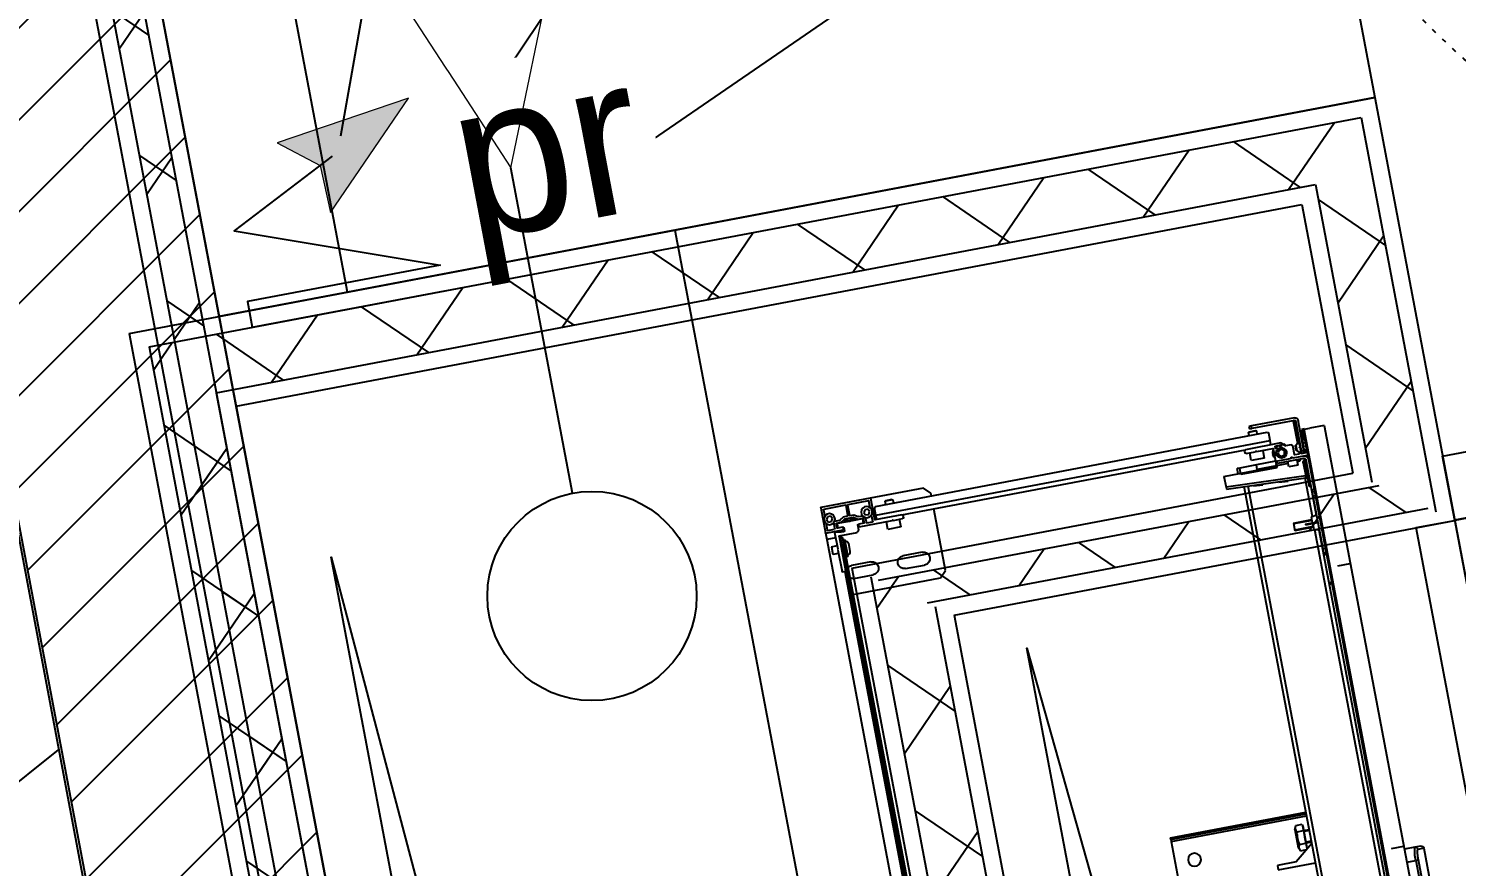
# Model space of a CAD drawing. Header units: centimetres. Extents: x 197412 to 267601, y -375791 to -305433.
# Drawn here: x 219327 to 220419, y -343861 to -343220 of the extents above; entities that cross this region are included whole.
import ezdxf

# ---------------------------------------------------------------- set-up
doc = ezdxf.new("R2010")
doc.units = ezdxf.units.CM
doc.linetypes.add('Style de ligne -5', pattern=[0.20828, 0.069425, -0.138855])
for name, color, linetype in [('3-BAT C-Niveau 0', 250, 'Continuous'), ('prlm-GT', 242, 'Continuous'), ('prlm-MOD', 64, 'Continuous'), ('prlm-VMC', 62, 'Continuous')]:
    doc.layers.add(name, color=color, linetype=linetype)
doc.layers.add('FAUX PLAFOND', color=9, linetype='Continuous', lineweight=25)
doc.layers.add('prlm-ELEC-CFO', color=1, linetype='Continuous', lineweight=25)
doc.styles.add('prlm-elec-cfo', font='comic.ttf', dxfattribs={"height": 12})
pattern_1 = [(218.65981, (82441.66, 127994.64), (-199.24783, 287.75041), [])]

# ---------------------------------------------------------------- blocks, each defined once
blk = doc.blocks.new('xi.PR')
at = {"layer": 'prlm-ELEC-CFO', "lineweight": 5}
blk.add_hatch(color=0, dxfattribs=at).paths.add_polyline_path([(-3, 6), (-0.1, 3.7), (0, 0), (7.5, 7.5)])
at = {"layer": 'prlm-ELEC-CFO', "color": 0, "lineweight": 5, "flags": 128}
blk.add_lwpolyline([(-3, 6), (-0.1, 3.7), (0, 0), (7.5, 7.5)], close=True, dxfattribs=at)
at = {"layer": 'prlm-ELEC-CFO', "color": 0}
blk.add_lwpolyline([(0.95, 4.23), (-7.5, 0), (7.5, -5.5), (-7.5, -5.5), (-7.5, -7.5), (7.5, -7.5)], dxfattribs=at)
blk = doc.blocks.new('MTI900_Alu_390')
at = {"layer": 'prlm-MOD', "color": 1, "linetype": 'Continuous'}
for p, q in [((-4.475, 0), (-4.472, 0)), ((-4.475, -0.003), (-4.475, 0)), ((-4.472, 0), (-4.278, 0)), ((-4.278, 0), (-4.225, 0)), ((-4.225, 0), (4.225, 0)), ((-4.225, -0.07), (-4.225, 0)), ((-4.475, -0.387), (-4.475, -0.003)), ((-4.457, -0.191), (-4.457, -0.021)), ((-4.454, -0.018), (-4.403, -0.018)), ((-4.395, -0.038), (-4.375, -0.027)), ((-4.395, -0.062), (-4.395, -0.038)), ((-4.375, -0.073), (-4.395, -0.062)), ((-4.375, -0.027), (-4.355, -0.038)), ((-4.355, -0.062), (-4.375, -0.073)), ((-4.355, -0.038), (-4.355, -0.062)), ((-4.353, -0.086), (-4.353, -0.129)), ((-4.347, -0.018), (-4.296, -0.018)), ((-4.335, -0.098), (-4.335, -0.134)), ((-4.298, -0.095), (-4.332, -0.095)), ((-4.296, -0.077), (-4.331, -0.077)), ((-4.33, -0.195), (-4.33, -0.103)), ((-4.327, -0.1), (-4.298, -0.1)), ((-4.295, -0.137), (-4.295, -0.098)), ((-4.293, -0.021), (-4.293, -0.074)), ((-4.275, -0.003), (-4.275, -0.137)), ((-4.27, -0.073), (-4.27, -0.09)), ((-4.27, -0.09), (-4.26, -0.12)), ((-4.267, -0.07), (-4.14, -0.07)), ((-4.235, -0.1), (-4.235, -0.24)), ((-3.963, -0.1), (-4.229, -0.1)), ((-4.225, -0.105), (-4.225, -0.1)), ((-4.225, -0.105), (-4.165, -0.105)), ((-4.225, -0.105), (-4.225, -0.12)), ((-4.165, -0.025), (-4.105, -0.025)), ((-4.165, -0.025), (-4.165, -0.07)), ((-4.165, -0.1), (-4.165, -0.115)), ((-4.135, -0.075), (-4.14, -0.07)), ((-4.13, -0.07), (-4.135, -0.075)), ((-4.13, -0.07), (-3.963, -0.07)), ((-4.105, -0.07), (-4.105, -0.025)), ((-4.105, -0.115), (-4.105, -0.1)), ((-4.105, -0.105), (4.105, -0.105)), ((-3.96, -0.073), (-3.96, -0.097)), ((-3.96, -0.09), (3.96, -0.09)), ((-4.457, -0.369), (-4.457, -0.209)), ((-4.376, -0.194), (-4.454, -0.194)), ((-4.454, -0.206), (-4.376, -0.206)), ((-4.373, -0.16), (-4.373, -0.191)), ((-4.373, -0.209), (-4.373, -0.24)), ((-4.354, -0.13), (-4.372, -0.159)), ((-4.338, -0.16), (-4.355, -0.19)), ((-4.355, -0.166), (-4.355, -0.234)), ((-4.355, -0.21), (-4.338, -0.24)), ((-4.336, -0.136), (-4.354, -0.164)), ((-4.33, -0.168), (-4.342, -0.168)), ((-4.338, -0.24), (-4.338, -0.16)), ((-4.33, -0.16), (-4.338, -0.16)), ((-4.325, -0.2), (-4.33, -0.195)), ((-4.33, -0.205), (-4.325, -0.2)), ((-4.33, -0.297), (-4.33, -0.205)), ((-4.295, -0.137), (-4.295, -0.142)), ((-4.278, -0.14), (-4.292, -0.14)), ((-4.292, -0.145), (-4.263, -0.145)), ((-4.26, -0.142), (-4.26, -0.12)), ((-4.225, -0.12), (-4.17, -0.12)), ((-4.203, -0.12), (-4.203, -0.125)), ((-4.203, -0.125), (-4.067, -0.125)), ((-4.203, -0.125), (-4.203, -0.135)), ((-4.203, -0.135), (-4.067, -0.135)), ((-4.165, -0.115), (-4.175, -0.125)), ((-4.167, -0.158), (-4.102, -0.158)), ((-4.105, -0.115), (-4.165, -0.115)), ((-4.095, -0.125), (-4.105, -0.115)), ((-4.1, -0.12), (4.1, -0.12)), ((-4.067, -0.125), (-4.067, -0.12)), ((-4.067, -0.135), (-4.067, -0.125)), ((-3.995, -0.3), (-3.995, -0.15)), ((-3.895, -0.15), (-3.895, -0.3)), ((-3.775, -0.12), (-3.775, -0.8)), ((-4.395, -0.328), (-4.375, -0.317)), ((-4.375, -0.317), (-4.355, -0.328)), ((-4.373, -0.24), (-4.354, -0.27)), ((-4.354, -0.236), (-4.335, -0.265)), ((-4.353, -0.271), (-4.353, -0.304)), ((-4.33, -0.232), (-4.342, -0.232)), ((-4.338, -0.24), (-4.33, -0.24)), ((-4.335, -0.265), (-4.335, -0.302)), ((-4.332, -0.305), (-4.298, -0.305)), ((-4.328, -0.323), (-4.296, -0.323)), ((-4.298, -0.3), (-4.327, -0.3)), ((-4.295, -0.258), (-4.295, -0.263)), ((-4.295, -0.302), (-4.295, -0.263)), ((-4.293, -0.326), (-4.293, -0.369)), ((-4.25, -0.255), (-4.292, -0.255)), ((-4.292, -0.26), (-4.278, -0.26)), ((-4.275, -0.263), (-4.275, -0.52)), ((-4.25, -0.255), (-4.235, -0.24)), ((-4.475, -0.8), (-4.475, -0.387)), ((-4.308, -0.39), (-4.472, -0.39)), ((-4.403, -0.372), (-4.454, -0.372)), ((-4.395, -0.405), (-4.405, -0.415)), ((-4.405, -0.415), (-4.405, -3.465)), ((-4.395, -0.352), (-4.395, -0.328)), ((-4.375, -0.363), (-4.395, -0.352)), ((-4.34, -0.405), (-4.395, -0.405)), ((-4.355, -0.352), (-4.375, -0.363)), ((-4.355, -0.328), (-4.355, -0.352)), ((-4.296, -0.372), (-4.347, -0.372)), ((-4.305, -0.405), (-4.34, -0.405)), ((-4.34, -0.405), (-4.34, -3.475)), ((-4.305, -0.6), (-4.305, -0.393)), ((-4.43, -0.495), (-4.435, -0.5)), ((-4.435, -0.5), (-4.435, -0.55)), ((-4.43, -0.555), (-4.43, -0.495)), ((-4.405, -0.495), (-4.43, -0.495)), ((-4.275, -0.52), (-4.278, -0.523)), ((-4.278, -0.527), (-4.275, -0.53)), ((-4.215, -0.475), (-4.275, -0.475)), ((-4.275, -0.53), (-4.275, -0.52)), ((-4.275, -0.53), (-4.275, -0.6)), ((-4.215, -0.575), (-4.215, -0.475)), ((-4.435, -0.55), (-4.43, -0.555)), ((-4.43, -0.555), (-4.405, -0.555)), ((-4.305, -0.6), (-4.305, -3.277)), ((-4.285, -0.61), (-4.295, -0.61)), ((-4.275, -0.575), (-4.215, -0.575)), ((-3.995, -0.7), (-3.995, -0.55)), ((-3.895, -0.55), (-3.895, -0.7)), ((-4.425, -0.85), (-4.475, -0.8)), ((-4.405, -0.85), (-4.425, -0.85)), ((-3.825, -0.85), (-4.305, -0.85)), ((-3.775, -0.8), (-3.825, -0.85)), ((-1.495, -2.16), (-1.495, -3.215)), ((-1.48, -2.16), (-1.495, -2.16)), ((-1.48, -2.16), (-1.48, -3.215)), ((-1.48, -2.16), (-1.465, -2.16)), ((-1.465, -2.16), (-1.05, -2.16)), ((-1.465, -2.16), (-1.465, -3.215)), ((-1.134, -2.925), (-1.1, -2.925)), ((-1.134, -3.071), (-1.134, -2.925)), ((-1.1, -2.925), (-1.1, -3.215)), ((-4.135, -3.077), (-4.136, -3.497)), ((-4.135, -3.077), (-4.05, -3.077)), ((-4.022, -3.692), (-4.05, -3.077)), ((-4.05, -3.077), (-4.035, -3.077)), ((-4.035, -3.077), (-4.007, -3.691)), ((-1.38, -3.106), (-1.408, -3.12)), ((-1.408, -3.12), (-1.408, -3.17)), ((-1.38, -3.106), (-1.24, -3.106)), ((-1.359, -3.12), (-1.359, -3.17)), ((-1.261, -3.12), (-1.261, -3.17)), ((-1.25, -3.215), (-1.134, -3.071)), ((-1.212, -3.12), (-1.24, -3.106)), ((-1.212, -3.12), (-1.212, -3.167)), ((-4.305, -3.553), (-4.305, -3.277)), ((-4.295, -3.267), (-4.285, -3.267)), ((-4.275, -3.277), (-4.275, -3.346)), ((-4.175, -3.207), (-4.175, -3.187)), ((-4.135, -3.187), (-4.175, -3.187)), ((-4.175, -3.337), (-4.175, -3.207)), ((-4.125, -3.207), (-4.175, -3.207)), ((-4.125, -3.487), (-4.125, -3.207)), ((-0.277, -3.215), (-4.029, -3.215)), ((-0.277, -3.245), (-4.027, -3.245)), ((-1.408, -3.17), (-1.384, -3.17)), ((-1.395, -3.17), (-1.395, -3.172)), ((-1.395, -3.172), (-1.225, -3.172)), ((-1.384, -3.17), (-1.359, -3.17)), ((-1.36, -3.172), (-1.36, -3.215)), ((-1.359, -3.17), (-1.31, -3.17)), ((-1.351, -3.215), (-1.351, -3.172)), ((-1.31, -3.17), (-1.261, -3.17)), ((-1.269, -3.215), (-1.269, -3.172)), ((-1.261, -3.17), (-1.236, -3.17)), ((-1.26, -3.215), (-1.26, -3.172)), ((-1.236, -3.17), (-1.214, -3.17)), ((-1.225, -3.172), (-1.225, -3.17)), ((-4.475, -3.355), (-4.475, -3.335)), ((-4.475, -3.335), (-4.455, -3.335)), ((-4.475, -3.69), (-4.475, -3.355)), ((-4.455, -3.355), (-4.475, -3.355)), ((-4.455, -3.335), (-4.455, -3.355)), ((-4.455, -3.69), (-4.455, -3.355)), ((-4.43, -3.325), (-4.435, -3.33)), ((-4.435, -3.33), (-4.435, -3.38)), ((-4.435, -3.38), (-4.43, -3.385)), ((-4.43, -3.385), (-4.43, -3.325)), ((-4.405, -3.325), (-4.43, -3.325)), ((-4.43, -3.385), (-4.405, -3.385)), ((-4.276, -3.348), (-4.278, -3.35)), ((-4.278, -3.354), (-4.276, -3.356)), ((-4.215, -3.305), (-4.275, -3.305)), ((-4.275, -3.358), (-4.275, -3.346)), ((-4.275, -3.358), (-4.275, -3.484)), ((-4.215, -3.405), (-4.215, -3.305)), ((-4.175, -3.487), (-4.175, -3.337)), ((-4.14, -3.337), (-4.175, -3.337)), ((-4.14, -3.487), (-4.14, -3.337)), ((-4.021, -3.285), (-4.026, -3.286)), ((-4.022, -3.356), (-4.017, -3.356)), ((-4.021, -3.285), (-4.017, -3.356)), ((-4.405, -3.465), (-4.395, -3.475)), ((-4.34, -3.475), (-4.395, -3.475)), ((-4.305, -3.475), (-4.34, -3.475)), ((-4.275, -3.405), (-4.215, -3.405)), ((-4.272, -3.487), (-4.178, -3.487)), ((-4.24, -3.478), (-4.23, -3.472)), ((-4.23, -3.472), (-4.22, -3.478)), ((-4.175, -3.49), (-4.175, -3.487)), ((-4.175, -3.487), (-4.155, -3.487)), ((-4.175, -3.49), (-4.175, -3.601)), ((-4.14, -3.487), (-4.155, -3.487)), ((-4.155, -3.487), (-4.155, -3.497)), ((-4.125, -3.487), (-4.14, -3.487)), ((-4.14, -3.577), (-4.14, -3.487)), ((-4.012, -3.482), (-4.017, -3.482)), ((-4.012, -3.482), (-4.008, -3.552)), ((-4.277, -3.582), (-4.304, -3.555)), ((-4.291, -3.577), (-4.291, -3.568)), ((-4.281, -3.583), (-4.291, -3.577)), ((-4.29, -3.507), (-4.285, -3.504)), ((-4.29, -3.507), (-4.29, -3.549)), ((-4.274, -3.504), (-4.287, -3.504)), ((-4.287, -3.552), (-4.282, -3.552)), ((-4.279, -3.549), (-4.279, -3.545)), ((-4.276, -3.542), (-4.273, -3.542)), ((-4.276, -3.627), (-4.276, -3.584)), ((-4.271, -3.518), (-4.271, -3.507)), ((-4.266, -3.521), (-4.268, -3.521)), ((-4.195, -3.561), (-4.195, -3.523)), ((-4.176, -3.603), (-4.183, -3.61)), ((-4.155, -3.497), (-4.175, -3.497)), ((-4.175, -3.623), (-4.175, -3.601)), ((-4.155, -3.702), (-4.155, -3.497)), ((-4.115, -3.577), (-4.155, -3.577)), ((-4.136, -3.497), (-4.14, -3.497)), ((-4.115, -3.647), (-4.115, -3.577)), ((-4.013, -3.552), (-4.008, -3.552)), ((-3.685, -3.532), (-3.625, -3.532)), ((-3.685, -3.532), (-3.685, -3.677)), ((-3.679, -3.677), (-3.679, -3.532)), ((-3.631, -3.677), (-3.631, -3.532)), ((-3.625, -3.677), (-3.625, -3.532)), ((-4.455, -3.682), (-4.455, -3.68)), ((-4.452, -3.677), (-4.279, -3.677)), ((-4.215, -3.695), (-4.45, -3.695)), ((-4.285, -3.692), (-4.445, -3.692)), ((-4.265, -3.69), (-4.283, -3.69)), ((-4.277, -3.676), (-4.268, -3.663)), ((-4.198, -3.637), (-4.266, -3.637)), ((-4.263, -3.657), (-4.265, -3.659)), ((-4.225, -3.659), (-4.265, -3.659)), ((-4.265, -3.659), (-4.265, -3.662)), ((-4.265, -3.662), (-4.225, -3.662)), ((-4.265, -3.69), (-4.265, -3.695)), ((-4.227, -3.657), (-4.263, -3.657)), ((-4.252, -3.692), (-4.262, -3.692)), ((-4.261, -3.657), (-4.261, -3.662)), ((-4.261, -3.69), (-4.261, -3.695)), ((-4.247, -3.687), (-4.252, -3.692)), ((-4.238, -3.692), (-4.243, -3.687)), ((-4.228, -3.692), (-4.238, -3.692)), ((-4.229, -3.657), (-4.229, -3.662)), ((-4.229, -3.69), (-4.229, -3.695)), ((-4.225, -3.659), (-4.227, -3.657)), ((-4.225, -3.662), (-4.225, -3.659)), ((-4.225, -3.69), (-4.198, -3.69)), ((-4.225, -3.695), (-4.225, -3.69)), ((-4.222, -3.663), (-4.213, -3.676)), ((-4.215, -3.715), (-4.215, -3.695)), ((-4.215, -3.695), (-4.195, -3.695)), ((-4.211, -3.677), (-4.198, -3.677)), ((-4.195, -3.674), (-4.195, -3.64)), ((-4.195, -3.722), (-4.195, -3.693)), ((-4.183, -3.614), (-4.176, -3.621)), ((-4.175, -3.623), (-4.175, -3.734)), ((-4.155, -3.647), (-4.115, -3.647)), ((-4.14, -3.657), (-4.14, -3.647)), ((-4.135, -3.717), (-4.135, -3.712)), ((-4.105, -3.712), (-4.135, -3.712)), ((-4.125, -3.692), (-4.022, -3.692)), ((-4.125, -3.702), (-4.125, -3.692)), ((-4.125, -3.702), (-4.105, -3.702)), ((-4.105, -3.702), (-3.965, -3.702)), ((-4.105, -3.702), (-4.105, -3.712)), ((-4.105, -3.712), (-4.105, -3.717)), ((-3.965, -3.712), (-4.105, -3.712)), ((-4.007, -3.691), (-4.022, -3.692)), ((-4.022, -3.692), (-4.022, -3.692)), ((-3.707, -3.685), (-4.007, -3.685)), ((-4.007, -3.691), (-4.007, -3.692)), ((-3.965, -3.702), (-3.945, -3.702)), ((-3.965, -3.702), (-3.965, -3.712)), ((-3.965, -3.717), (-3.965, -3.712)), ((-3.935, -3.712), (-3.965, -3.712)), ((-3.935, -3.712), (-3.935, -3.717)), ((-3.705, -3.677), (-3.713, -3.717)), ((-3.66, -3.677), (-3.705, -3.677)), ((-3.66, -3.622), (-3.655, -3.622)), ((-3.66, -3.622), (-3.66, -3.636)), ((-3.66, -3.636), (-3.655, -3.636)), ((-3.66, -3.636), (-3.66, -3.717)), ((-3.655, -3.622), (-3.655, -3.636)), ((-3.655, -3.636), (-3.655, -3.717)), ((-3.655, -3.677), (-3.605, -3.677)), ((-3.597, -3.717), (-3.605, -3.677)), ((-0.26, -3.685), (-3.603, -3.685)), ((-4.215, -3.715), (-4.45, -3.715)), ((-4.378, -3.747), (-4.378, -3.727)), ((-4.378, -3.727), (-4.298, -3.727)), ((-4.375, -3.747), (-4.378, -3.747)), ((-4.375, -3.737), (4.375, -3.737)), ((-4.375, -3.747), (-4.375, -3.737)), ((4.375, -3.747), (-4.375, -3.747)), ((-4.375, -3.747), (-4.375, -3.792)), ((-4.375, -3.902), (-4.375, -3.792)), ((-4.345, -3.724), (-4.345, -3.718)), ((-4.342, -3.715), (-4.288, -3.715)), ((-4.298, -3.727), (-4.342, -3.727)), ((-4.298, -3.727), (-4.298, -3.737)), ((-4.295, -3.734), (-4.295, -3.73)), ((-4.283, -3.72), (-4.265, -3.72)), ((-4.265, -3.716), (-4.269, -3.72)), ((-4.262, -3.716), (-4.265, -3.716)), ((-4.26, -3.715), (-4.231, -3.715)), ((-4.247, -3.732), (-4.252, -3.737)), ((-4.241, -3.734), (-4.249, -3.734)), ((-4.238, -3.737), (-4.243, -3.732)), ((-4.225, -3.716), (-4.229, -3.716)), ((-4.221, -3.72), (-4.225, -3.716)), ((-4.225, -3.72), (-4.215, -3.72)), ((-4.195, -3.715), (-4.215, -3.715)), ((-4.215, -3.72), (-4.215, -3.722)), ((-4.212, -3.725), (-4.198, -3.725)), ((-4.175, -3.737), (-4.175, -3.734)), ((-4.165, -3.737), (-4.165, -3.726)), ((-3.907, -3.717), (-4.14, -3.717)), ((-3.935, -3.715), (-3.713, -3.715)), ((-3.907, -3.737), (-3.907, -3.717)), ((-3.907, -3.717), (-3.893, -3.717)), ((-3.893, -3.717), (-3.86, -3.717)), ((-3.893, -3.717), (-3.893, -3.737)), ((-3.86, -3.717), (-3.45, -3.717)), ((-3.86, -3.717), (-3.86, -3.737)), ((-3.597, -3.715), (-0.25, -3.715)), ((-3.45, -3.717), (-3.45, -3.737)), ((-3.45, -3.717), (-3.417, -3.717)), ((-3.417, -3.737), (-3.417, -3.717)), ((-3.417, -3.717), (-3.403, -3.717)), ((-3.185, -3.717), (-3.403, -3.717)), ((-3.403, -3.717), (-3.403, -3.737)), ((-3.185, -3.717), (-3.175, -3.717)), ((-3.185, -3.737), (-3.185, -3.717)), ((-3.175, -3.717), (-3.175, -3.737)), ((-3.175, -3.735), (-0.243, -3.735)), ((-4.375, -3.902), (4.375, -3.902)), ((-1.075, -3.985), (-1.075, -3.902)), ((-0.975, -3.902), (-0.975, -3.973)), ((-1.075, -4.03), (-1.075, -3.985)), ((-1.055, -4.05), (-1.055, -4.005)), ((-0.975, -3.973), (0.975, -3.973)), ((-0.975, -3.993), (-0.975, -3.973)), ((0.975, -3.993), (-0.975, -3.993)), ((-1.055, -4.05), (-0.706, -4.05))]:
    blk.add_line(p, q, dxfattribs=at)
at = {"layer": 'prlm-MOD', "color": 1, "ltscale": 50}
for points in [[(-3.3, -3.806), (-3.3, -3.902)], [(-1.1, -3.806), (-1.1, -3.902)]]:
    blk.add_lwpolyline(points, dxfattribs=at)
at = {"layer": 'prlm-MOD', "color": 1, "linetype": 'Continuous'}
for centre, radius in [((-4.375, -0.05), 0.0425), ((-4.375, -0.34), 0.0425), ((-1.295, -2.31), 0.05), ((-4.23, -3.542), 0.035), ((-4.23, -3.542), 0.03), ((-4.23, -3.542), 0.025)]:
    blk.add_circle(centre, radius, dxfattribs=at)
for centre, radius, start, end in [((-4.472, -0.003), 0.003, 90, 180), ((-4.278, -0.003), 0.003, 0, 90), ((-4.454, -0.021), 0.003, 90, 180), ((-4.403, -0.021), 0.003, 84.5182, 90), ((-4.347, -0.021), 0.003, 90, 95.4817), ((-4.331, -0.067), 0.01, 213.6525, 270), ((-4.332, -0.098), 0.003, 90, 180), ((-4.327, -0.103), 0.003, 90, 180), ((-4.298, -0.098), 0.003, 0, 90), ((-4.298, -0.103), 0.003, 0, 90), ((-4.296, -0.021), 0.003, 0, 90), ((-4.296, -0.074), 0.003, 270, 0), ((-4.267, -0.073), 0.003, 90, 180), ((-4.267, -0.09), 0.003, 180, 198.4349), ((-4.232, -0.1), 0.003, 0, 180), ((-3.963, -0.073), 0.003, 0, 90), ((-3.963, -0.097), 0.003, 270, 0), ((-4.454, -0.191), 0.003, 180, 270), ((-4.454, -0.209), 0.003, 90, 180), ((-4.376, -0.191), 0.003, 270, 0), ((-4.376, -0.209), 0.003, 0, 90), ((-4.37, -0.16), 0.003, 146.3099, 180), ((-4.352, -0.166), 0.003, 146.3099, 180), ((-4.356, -0.129), 0.003, 326.3099, 0), ((-4.338, -0.134), 0.003, 326.3099, 0), ((-4.292, -0.137), 0.003, 180, 270), ((-4.292, -0.142), 0.003, 180, 270), ((-4.278, -0.137), 0.003, 270, 0), ((-4.263, -0.142), 0.003, 270, 0), ((-4.263, -0.12), 0.003, 0, 18.4349), ((-4.167, -0.138), 0.02, 171.3731, 270), ((-4.167, -0.133), 0.02, 185.7392, 187.1808), ((-4.102, -0.138), 0.02, 270, 8.6269), ((-4.102, -0.133), 0.02, 352.8192, 354.2608), ((-3.945, -0.15), 0.05, 143.1301, 180), ((-3.945, -0.15), 0.05, 0, 36.8699), ((-4.352, -0.234), 0.003, 180, 213.6901), ((-4.356, -0.271), 0.003, 0, 33.6901), ((-4.332, -0.302), 0.003, 180, 270), ((-4.328, -0.333), 0.01, 90, 133.851), ((-4.327, -0.297), 0.003, 180, 270), ((-4.298, -0.297), 0.003, 270, 0), ((-4.298, -0.302), 0.003, 270, 0), ((-4.296, -0.326), 0.003, 0, 90), ((-4.292, -0.258), 0.003, 90, 180), ((-4.292, -0.263), 0.003, 90, 180), ((-4.278, -0.263), 0.003, 0, 90), ((-3.945, -0.3), 0.05, 180, 0), ((-4.472, -0.387), 0.003, 180, 270), ((-4.454, -0.369), 0.003, 180, 270), ((-4.403, -0.369), 0.003, 270, 275.4818), ((-4.347, -0.369), 0.003, 264.5182, 270), ((-4.308, -0.393), 0.003, 0, 90), ((-4.296, -0.369), 0.003, 270, 0), ((-4.276, -0.525), 0.003, 135, 225), ((-3.945, -0.55), 0.05, 0, 180), ((-4.295, -0.6), 0.01, 180, 270), ((-4.285, -0.6), 0.01, 270, 0), ((-3.945, -0.7), 0.05, 180, 0), ((-1.384, -3.162), 0.0487, 59.7422, 120.2578), ((-1.236, -3.162), 0.0487, 59.7422, 120.2578), ((-4.295, -3.277), 0.01, 90, 180), ((-4.285, -3.277), 0.01, 0, 90), ((-4.276, -3.352), 0.003, 135, 225), ((-4.278, -3.346), 0.003, 315, 0), ((-4.278, -3.358), 0.003, 0, 45), ((-4.272, -3.484), 0.003, 180, 270), ((-4.23, -3.542), 0.065, 57.7958, 122.2042), ((-4.23, -3.542), 0.06, 66.4435, 113.5565), ((-4.178, -3.49), 0.003, 0, 90), ((-4.302, -3.553), 0.003, 180, 225), ((-4.287, -3.507), 0.003, 90, 180), ((-4.23, -3.542), 0.06, 140.7035, 188.509), ((-4.23, -3.542), 0.065, 144.2242, 157.3801), ((-4.287, -3.549), 0.003, 180, 270), ((-4.23, -3.542), 0.065, 206.162, 224.9525), ((-4.282, -3.549), 0.003, 270, 0), ((-4.276, -3.545), 0.003, 90, 180), ((-4.279, -3.584), 0.003, 0, 45), ((-4.274, -3.507), 0.003, 0, 90), ((-4.273, -3.545), 0.003, 4.0006, 90), ((-4.268, -3.518), 0.003, 180, 270), ((-4.23, -3.542), 0.04, 184.0006, 146.0728), ((-4.23, -3.542), 0.04, 146.0728, 184.0006), ((-4.266, -3.518), 0.003, 270, 326.0728), ((-4.178, -3.601), 0.003, 315, 0), ((-4.45, -3.69), 0.025, 180, 270), ((-4.452, -3.68), 0.003, 90, 180), ((-4.445, -3.682), 0.01, 180, 270), ((-4.45, -3.69), 0.005, 180, 270), ((-4.283, -3.693), 0.003, 90, 160.5288), ((-4.279, -3.674), 0.003, 270, 325.008), ((-4.266, -3.627), 0.01, 180, 270), ((-4.265, -3.665), 0.003, 90, 145.008), ((-4.265, -3.693), 0.003, 19.4712, 90), ((-4.245, -3.689), 0.003, 45, 135), ((-4.225, -3.693), 0.003, 90, 160.5288), ((-4.225, -3.665), 0.003, 34.992, 90), ((-4.211, -3.674), 0.003, 214.992, 270), ((-4.198, -3.64), 0.003, 0, 90), ((-4.198, -3.674), 0.003, 270, 0), ((-4.198, -3.693), 0.003, 0, 90), ((-4.181, -3.612), 0.003, 135, 225), ((-4.178, -3.623), 0.003, 0, 45), ((-4.14, -3.702), 0.035, 180, 270), ((-4.115, -3.71), 0.05, 129.8841, 142.9139), ((-4.14, -3.702), 0.015, 180, 270), ((-4.16, -3.657), 0.02, 309.8841, 0), ((-4.125, -3.712), 0.02, 90, 192.412), ((-4.125, -3.712), 0.01, 90, 180), ((-3.997, -3.692), 0.01, 182.6026, 270), ((-3.945, -3.712), 0.01, 0, 90), ((-4.342, -3.718), 0.003, 90, 180), ((-4.342, -3.724), 0.003, 180, 270), ((-4.298, -3.73), 0.003, 0, 90), ((-4.292, -3.734), 0.003, 180, 270), ((-4.288, -3.718), 0.003, 9.5941, 90), ((-4.283, -3.717), 0.003, 189.5941, 270), ((-4.275, -3.715), 0.01, 353.9388, 0), ((-4.265, -3.717), 0.003, 270, 350.4059), ((-4.26, -3.718), 0.003, 90, 170.4059), ((-4.245, -3.734), 0.003, 45, 135), ((-4.231, -3.718), 0.003, 9.5941, 90), ((-4.225, -3.717), 0.003, 189.5941, 270), ((-4.215, -3.715), 0.01, 180, 186.0612), ((-4.212, -3.722), 0.003, 180, 270), ((-4.198, -3.722), 0.003, 270, 0), ((-4.178, -3.734), 0.003, 270, 0), ((-0.996, -4.212), 0.24, 84.8699, 109.1091), ((-1.055, -4.03), 0.02, 180, 270)]:
    blk.add_arc(centre, radius, start, end, dxfattribs=at)
for centre, major_axis, ratio, start_param, end_param in [((-3.997, -3.692), (0.025, 0), 0.4, 3.187016, 4.712389), ((-4.022, -3.693), (0.015, 0.0007), 0.045361, 0, 1.568734), ((-1.055, -3.985), (0.02, 0), 0.989815, 3.141593, 4.712389)]:
    blk.add_ellipse(centre, major_axis=major_axis, ratio=ratio, start_param=start_param, end_param=end_param, dxfattribs=at)
for points, knots in [([(-1.359, -3.12), (-1.351, -3.118), (-1.343, -3.117), (-1.331, -3.115), (-1.326, -3.114), (-1.318, -3.114), (-1.314, -3.114), (-1.302, -3.114), (-1.294, -3.114), (-1.277, -3.117), (-1.269, -3.118), (-1.261, -3.12)], [0, 0, 0, 0, 0.25, 0.25, 0.375, 0.375, 0.5, 0.5, 0.75, 0.75, 1, 1, 1, 1]), ([(-0.975, -3.993), (-0.98, -3.993), (-0.986, -3.993), (-0.996, -3.993), (-1.001, -3.993), (-1.008, -3.994), (-1.011, -3.994), (-1.015, -3.995), (-1.018, -3.995), (-1.024, -3.995), (-1.028, -3.996), (-1.035, -3.997), (-1.039, -3.998), (-1.045, -3.999), (-1.047, -4), (-1.05, -4.001), (-1.051, -4.001), (-1.052, -4.002), (-1.053, -4.002), (-1.054, -4.004), (-1.055, -4.004), (-1.055, -4.005)], [0, 0, 0, 0, 0.125, 0.125, 0.25, 0.25, 0.3125, 0.3125, 0.375, 0.375, 0.5, 0.5, 0.625, 0.625, 0.75, 0.75, 0.8125, 0.8125, 0.875, 0.875, 1, 1, 1, 1])]:
    blk.add_open_spline(points, degree=3, knots=knots, dxfattribs=at)
blk = doc.blocks.new('xi.be')
at = {"layer": 'prlm-VMC', "color": 0, "linetype": 'ByBlock', "lineweight": 5, "flags": 128}
blk.add_lwpolyline([(-6.17, -15), (6.17, -15), (0, 0)], close=True, dxfattribs=at)
at = {"layer": 'prlm-VMC', "color": 0, "linetype": 'ByBlock', "lineweight": 5}
blk.add_solid([(0, -1), (5.17, -14), (-5.17, -14), (0, -1)], dxfattribs=at)
blk = doc.blocks.new('Groupe-130-1')
at = {"linetype": 'Continuous'}
for p, q in [((13712.4, -47129.7), (13719.3, -47090.73)), ((13721.15, -47130.58), (13746.12, -47093.26)), ((13726.32, -47136.83), (13761.78, -47112.47))]:
    blk.add_line(p, q, dxfattribs=at)
at = {"linetype": 'Continuous', "flags": 128}
blk.add_lwpolyline([(13791.52, -47126.77), (13712.92, -47141.66), (13698.03, -47063.06), (13776.63, -47048.17)], close=True, dxfattribs=at)

msp = doc.modelspace()

# ---------------------------------------------------------------- hatches: boundary and pattern name
at = {"linetype": 'Continuous'}
h = msp.add_hatch(dxfattribs=at)
h.set_pattern_fill('02_ISOLANT', color=256, scale=10, angle=-79.2764, style=0, pattern_type=2)
h.set_pattern_definition([(325.723595, (82441.66, 127994.64), (45.054865, 66.106423), []), (55.723595, (82441.66, 127994.64), (66.106423, -45.054865), [])])
h.paths.add_polyline_path([(219142.8, -341769.2), (219114.8, -341750.1), (219649.5, -344573.8), (219668.6, -344545.7)])
h = msp.add_hatch(dxfattribs=at)
h.set_pattern_fill('02_ISOLANT', color=256, scale=10, angle=10.7236, style=0, pattern_type=2)
h.set_pattern_definition([(55.723595, (82441.66, 127994.64), (-66.106423, 45.054865), []), (145.723595, (82441.66, 127994.64), (45.054865, 66.106423), [])])
h.paths.add_polyline_path([(219419, -343463.9), (219470.4, -343499), (220311.4, -343339.7), (220346.5, -343288.3)])
h = msp.add_hatch(dxfattribs=at)
h.set_pattern_fill('02_ISOLANT', color=256, scale=10, angle=-79.2764, style=0, pattern_type=2)
h.set_pattern_definition([(325.723603, (82441.66, 127994.64), (45.054856, 66.106429), []), (55.723603, (82441.66, 127994.64), (66.106429, -45.054856), [])])
h.paths.add_polyline_path([(220346.5, -343288.3), (220311.4, -343339.7), (220354.5, -343567.3), (220403.6, -343590)])
h = msp.add_hatch(dxfattribs=at)
h.set_pattern_fill('02_ISOLANT', color=256, scale=10, angle=-79.2764, style=0, pattern_type=2)
h.set_pattern_definition([(325.723595, (82441.66, 127994.64), (45.054865, 66.106423), []), (55.723595, (82441.66, 127994.64), (66.106423, -45.054865), [])])
h.paths.add_polyline_path([(219470.4, -343499), (219419, -343463.9), (219652.2, -344695.3), (219687.2, -344643.9)])
h = msp.add_hatch(dxfattribs=at)
h.set_pattern_fill('02_ISOLANT', color=256, scale=10, angle=10.7236, style=0, pattern_type=2)
h.set_pattern_definition([(55.723595, (82441.66, 127994.64), (-66.106423, 45.054865), []), (145.723595, (82441.66, 127994.64), (45.054865, 66.106423), [])])
h.paths.add_polyline_path([(219977.1, -343642.5), (220014.6, -343659.8), (220397.8, -343587.3), (220360.3, -343569.9)])
h = msp.add_hatch(dxfattribs=at)
h.set_pattern_fill('02_ISOLANT', color=256, scale=10, angle=-79.2764, style=0, pattern_type=2)
h.set_pattern_definition([(325.723603, (82441.66, 127994.64), (45.054856, 66.106429), []), (55.723603, (82441.66, 127994.64), (66.106429, -45.054856), [])])
h.paths.add_polyline_path([(220020.4, -343662.5), (219971.3, -343639.8), (220145.1, -344557.2), (220196.5, -344592.2)])
at = {"layer": '3-BAT C-Niveau 0'}
h = msp.add_hatch(dxfattribs=at)
h.set_pattern_fill('MURS MACONNERIE-2', color=256, scale=10, style=0, pattern_type=2)
h.set_pattern_definition([(45, (82627.55, 127994.637), (-31.2347524, 39.0434405), [])])
h.paths.add_polyline_path([(219546.7, -344799.5), (219723.6, -344766.1), (219158, -341779.5), (218947.7, -341636.2)])
at = {"layer": 'FAUX PLAFOND'}
h = msp.add_hatch(dxfattribs=at)
h.set_pattern_fill('BA 13', color=6, scale=10, style=0, pattern_type=2)
h.set_pattern_definition(pattern_1)
h.paths.add_polyline_path([(231437.6, -339270.7), (231393.3, -339279.1), (231393.3, -339279.2), (229700.5, -339599.8), (224818.6, -340524.4), (224818.6, -340524.3), (222646.5, -340935.7), (222646.5, -340935.7), (218945.4, -341636.6), (220323.7, -348914.6), (219107.7, -349144.9), (217729.4, -341866.9), (214344.2, -342508), (214325.6, -342409.7), (212095.3, -342832.1), (211556.4, -339986.5), (213785.8, -339559.1), (213767.1, -339460.8), (215316, -339167.5), (217152.3, -338819.7), (216443.4, -335076.3), (217624.3, -334852.7), (218340.7, -338635.3), (222076.9, -337927.7), (222128.4, -338199.9), (220944.3, -338424.1), (221396.5, -340811.7), (224752.6, -340175.9), (224395.1, -338287.7), (225513.6, -338075.9), (225706.2, -339093.9), (231208.4, -338051.9), (231208.4, -338052), (244427.3, -335548.6), (244658, -336766.9)])
h.paths.add_polyline_path([(217555.2, -339065.9), (218007.3, -341453.4), (220217.4, -341034.9), (219765.3, -338647.4)])
h.paths.add_polyline_path([(214589.7, -342100.7), (216484.4, -341741.8), (216032.3, -339354.3), (214137.6, -339713.1)])
h = msp.add_hatch(dxfattribs=at)
h.set_pattern_fill('BA 13', color=256, scale=10, style=0, pattern_type=2)
h.set_pattern_definition(pattern_1)
h.paths.add_polyline_path([(220418, -343596.1), (221816.1, -343332.6), (221983.4, -344216.3), (221902.1, -344231.7), (221911.8, -344282.8), (221993.4, -344267.4), (222235, -345543.6), (221596.1, -345664.6), (221720.7, -346323.4), (220735.9, -346510.3), (220611.1, -345852.3), (219950.9, -345976.6), (219711, -344699.6), (221017.7, -344452.2), (221008, -344401), (220585.6, -344481)])

# ---------------------------------------------------------------- linework, layer by layer
at = {"linetype": 'Continuous', "lineweight": 25}
for p, q in [((219099.6, -341739.7), (219639.2, -344589)), ((219158, -341779.5), (219679, -344530.6)), ((219403.8, -343453.6), (220356.8, -343273.1)), ((220356.8, -343273.1), (220418.1, -343596.7)), ((219485.6, -343509.3), (220301.1, -343354.9)), ((220301.1, -343354.9), (220340, -343560.6)), ((219403.8, -343453.6), (219641.8, -344710.5)), ((219485.6, -343509.3), (219697.6, -344628.7)), ((219956.8, -343633.1), (220340, -343560.6)), ((220034.9, -343669.2), (220418.1, -343596.7)), ((219956.8, -343633.1), (220129.9, -344546.8)), ((220034.9, -343669.2), (220211.7, -344602.6))]:
    msp.add_line(p, q, dxfattribs=at)
at = {"linetype": 'Continuous'}
for p, q in [((219114.8, -341750.1), (219649.5, -344573.8)), ((219114.8, -341750.1), (219649.5, -344573.8)), ((219142.8, -341769.2), (219668.6, -344545.7)), ((219142.8, -341769.2), (219668.6, -344545.7)), ((219158, -341779.5), (219679, -344530.6)), ((219403.8, -343453.6), (220356.8, -343273.1)), ((220356.8, -343273.1), (220418.1, -343596.7)), ((219419, -343463.9), (220346.5, -343288.3)), ((219419, -343463.9), (220346.5, -343288.3)), ((220346.5, -343288.3), (220403.6, -343590)), ((220346.5, -343288.3), (220403.6, -343590)), ((219470.4, -343499), (220311.4, -343339.7)), ((219470.4, -343499), (220311.4, -343339.7)), ((220311.4, -343339.7), (220354.5, -343567.3)), ((220311.4, -343339.7), (220354.5, -343567.3)), ((219419, -343463.9), (219652.2, -344695.3)), ((219419, -343463.9), (219652.2, -344695.3)), ((219470.4, -343499), (219687.2, -344643.9)), ((219470.4, -343499), (219687.2, -344643.9)), ((219485.6, -343509.3), (219697.6, -344628.7)), ((219956.8, -343633.1), (220340, -343560.6)), ((219977.1, -343642.5), (220360.3, -343569.9)), ((219977.1, -343642.5), (220360.3, -343569.9)), ((220014.6, -343659.8), (220397.8, -343587.3)), ((220014.6, -343659.8), (220397.8, -343587.3)), ((219971.3, -343639.8), (220145.1, -344557.2)), ((219971.3, -343639.8), (220145.1, -344557.2)), ((220020.4, -343662.5), (220196.5, -344592.2)), ((220020.4, -343662.5), (220196.5, -344592.2)), ((220034.9, -343669.2), (220211.7, -344602.6))]:
    msp.add_line(p, q, dxfattribs=at)
at = {"color": 1, "linetype": 'Continuous', "flags": 128}
msp.add_lwpolyline([(220408.8, -343547.6), (221806.7, -343282.9), (221816, -343332), (220418.1, -343596.7)], close=True, dxfattribs=at)
at = {"linetype": 'Continuous', "flags": 128}
for points in [[(220418.1, -343596.7), (220585.6, -344480.9), (220556.1, -344486.5), (220388.6, -343602.2)], [(219966.1, -344527), (219737.4, -344570.3), (219558.3, -343624.7), (219786.2, -344486.7)], [(220467.2, -344432.1), (220238.5, -344475.4), (220090.6, -343694.3), (220287.3, -344391.8)]]:
    msp.add_lwpolyline(points, close=True, dxfattribs=at)
at = {"linetype": 'Style de ligne -5', "ltscale": 50.8}
msp.add_circle((220926.1, -342685.5), 750, dxfattribs=at)
at = {"layer": '3-BAT C-Niveau 0'}
for p, q in [((219546.7, -344799.5), (218947.7, -341636.2)), ((219546.7, -344799.5), (218947.7, -341636.2)), ((219723.6, -344766.1), (219158, -341779.5)), ((219723.6, -344766.1), (219158, -341779.5))]:
    msp.add_line(p, q, dxfattribs=at)
at = {"layer": '3-BAT C-Niveau 0', "ltscale": 50.8, "flags": 128}
msp.add_lwpolyline([(220418, -343596.1), (221816.1, -343332.6), (221983.4, -344216.3), (221902.1, -344231.7), (221911.8, -344282.8), (221993.4, -344267.4), (222235, -345543.6), (221596.1, -345664.6), (221720.7, -346323.4), (220735.9, -346510.3), (220611.1, -345852.3), (219950.9, -345976.6), (219711, -344699.6), (221017.7, -344452.2), (221008, -344401), (220585.6, -344481)], close=True, dxfattribs=at)
at = {"layer": 'prlm-VMC'}
msp.add_circle((219757.9, -343654.5), 80, dxfattribs=at)

# ---------------------------------------------------------------- block references
at = {"xscale": 10, "yscale": 10, "zscale": 10}
msp.add_blockref('Groupe-130-1', (82441.7, 127994.6), dxfattribs=at)
at = {"layer": 'prlm-MOD', "xscale": -99.99999999999983, "yscale": 99.99999999999974, "zscale": 99.99999999999964, "rotation": 100.7237167511635}
msp.add_blockref('MTI900_Alu_390', (220016.1, -344026.5), dxfattribs=at)

# ---------------------------------------------------------------- next in the draw order: texts
at = {"layer": 'prlm-ELEC-CFO', "insert": (219726.5, -343329.2), "char_height": 120, "attachment_point": 5, "rotation": 10.7236, "line_spacing_factor": 0.8, "style": 'prlm-elec-cfo', "bg_fill": 3, "box_fill_scale": 1.1, "bg_fill_color": 256, "bg_fill_transparency": 0}
msp.add_mtext('pr', dxfattribs=at)

# ---------------------------------------------------------------- next in the draw order: linework, layer by layer
at = {"layer": '3-BAT C-Niveau 0', "ltscale": 50.8, "flags": 128}
msp.add_lwpolyline([(222646.5, -340935.7), (218945.4, -341636.6), (220323.7, -348914.6), (219107.7, -349144.9), (217729.4, -341866.9), (214344.2, -342508), (214325.6, -342409.7), (212095.3, -342832.1), (211556.4, -339986.5)], dxfattribs=at)
at = {"layer": 'prlm-GT', "ltscale": 50}
msp.add_lwpolyline([(219472.7, -343440.5), (219821.4, -343374.5), (220027.8, -344464.4), (219679.1, -344530.4)], close=True, dxfattribs=at)
at = {"layer": 'prlm-VMC'}
msp.add_lwpolyline([(219743, -343575.9), (219695.9, -343327)], dxfattribs=at)

# ---------------------------------------------------------------- next in the draw order: block references
at = {"layer": 'prlm-ELEC-CFO', "xscale": 10, "yscale": 10, "zscale": 10, "rotation": 10.72360141139323}
msp.add_blockref('xi.PR', (219557.7, -343361.2), dxfattribs=at)
at = {"layer": 'prlm-VMC', "ltscale": 50, "xscale": 10, "yscale": 10, "zscale": 10, "rotation": 190.7235947438805}
msp.add_blockref('xi.be', (219695.9, -343327), dxfattribs=at)

doc.saveas('drawing.dxf')
